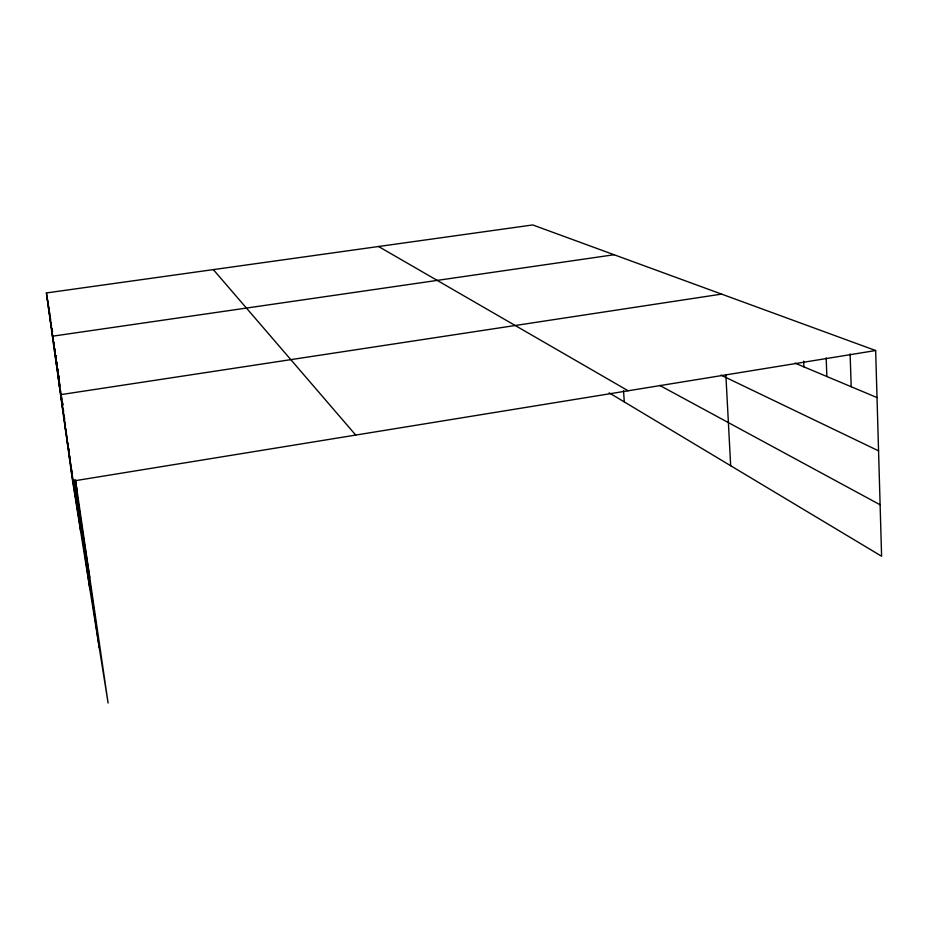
<?xml version="1.0" encoding="UTF-8"?>
<svg xmlns="http://www.w3.org/2000/svg" width="928" height="928" viewBox="0 0 928 928"><rect width="100%" height="100%" fill="white"/><g stroke="black" fill="none" stroke-linecap="round" stroke-linejoin="round"><path stroke-width="1.39" d="M75.504 479.985L108.1 703.053L72.616 481.11L875.661 350.529L881.6 556.243L609.162 392.846M721.59 294.106L60.575 394.667L64.566 419.688M52.432 336.214L614.092 254.736M72.616 481.11L46.4 292.946L532.73 224.947L875.661 350.529M794.96 363.115L877.018 397.578M720.998 375.132L878.561 450.846M659.68 385.387L880.115 504.786M378.554 246.512L628.152 390.781M213.336 269.607L355.726 435.081M46.4 292.946L49.718 313.745M50.158 316.518L50.599 319.29M52.107 328.814L52.536 331.482M47.061 297.668L50.588 320.415M51.098 323.06L51.458 325.902M51.898 328.651L52.328 331.389M48.442 307.644L52.351 332.839M53.267 338.534L52.896 335.588L53.372 338.372M53.94 342.803L54.392 345.645M49.95 318.397L54.346 346.747M54.822 348.963L55.251 352.408M55.703 355.238L56.156 358.069L55.796 355.54M51.562 330.032L55.32 353.58M55.576 355.981L56.26 360.226M56.643 361.897L57.153 365.876M57.606 368.706L58.058 371.525L57.664 368.776M75.423 480.484L77.198 491.62M53.43 343.372L56.086 360.041M56.527 362.813L56.968 365.597M57.408 368.37L58.07 372.534M58.522 375.318L58.963 378.09L58.615 375.504M54.474 350.888L56.968 366.514M57.42 369.356L58.998 379.297M59.45 382.139L59.914 384.981M55.576 358.765L59.81 386.408M60.25 389.18L60.691 391.941M61.352 396.082L61.793 398.854M62.234 401.615L62.675 404.376M57.942 375.782L59.752 387.104M60.204 389.946L61.782 399.852M62.234 402.682L62.686 405.524M63.139 408.355L63.591 411.185M59.218 384.969L62.582 406M63.023 408.796L63.475 411.603M64.148 415.814L64.589 418.609M65.006 422.472L65.459 425.244M74.333 480.89L89.761 577.506M62.002 404.91L65.412 426.312M65.876 429.165L66.329 432.019M63.51 415.756L67.361 439.872M67.814 442.714L68.266 445.544M68.718 448.386L69.171 451.217M65.111 427.251L69.171 452.678M69.623 455.509L70.076 458.328M66.816 439.466L69.066 453.56M69.519 456.379L69.971 459.198M70.412 462.016L71.096 466.239M71.537 469.058L71.99 471.876M73.347 480.333L74.24 485.97M68.626 452.458L76.282 500.343M70.551 466.308L78.439 515.655M75.017 480.449L99.25 647.674M74.205 479.695L89.946 589.535M52.003 328.698L52.386 331.424M54.914 349.299L55.262 351.735M56.712 362.024L57.084 364.658M62.338 401.824L62.71 404.446M73.474 480.565L80.759 532.011M623.512 390.549L624.3 401.928M725.858 374.784L730.672 465.717M803.671 361.108L803.903 366.873M826.175 357.872L826.86 376.513M850.118 353.87L851.196 386.732"/></g></svg>
